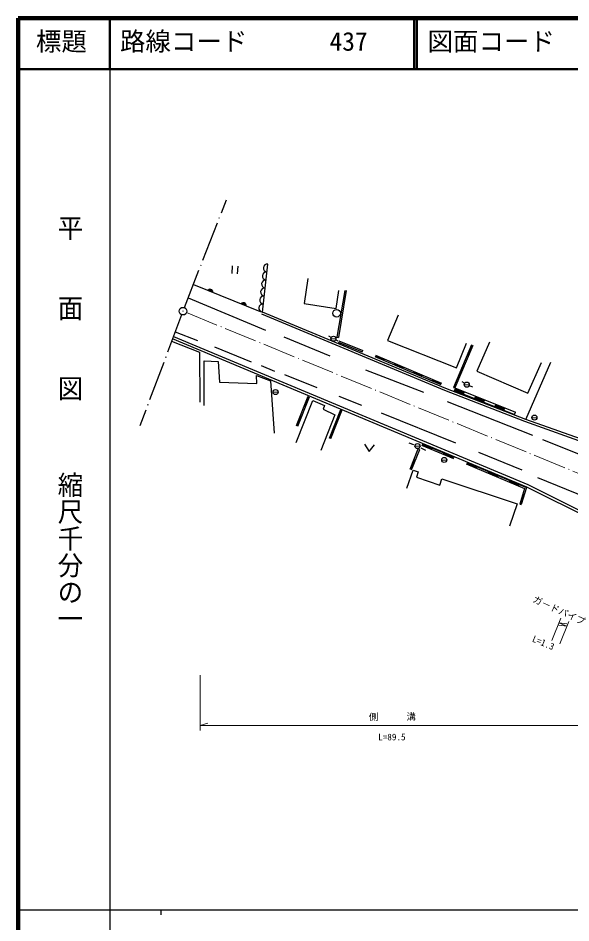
# Model space of a CAD drawing. Units: millimetres, scale not verified. Extents: x 40000 to 680000, y 20000 to 380000.
# Drawn here: x 40000 to 148527, y 202409 to 380000 of the extents above; entities that cross this region are included whole.
import ezdxf
from ezdxf.enums import TextEntityAlignment as Align

# ---------------------------------------------------------------- set-up
doc = ezdxf.new("R2010")
doc.units = ezdxf.units.MM
doc.header["$LTSCALE"] = 1000
doc.linetypes.add('USER1', pattern=[8.199999, 6.452459, -0.806557, 0.134426, -0.806557])
doc.linetypes.add('USER2', pattern=[10, 7.868852, -0.983607, 0.163934, -0.983607])
for name, color, linetype, lineweight in [('M-BGD', 7, 'Continuous', 25), ('M-BGD-EXST', 7, 'Continuous', 25), ('M-BMK', 2, 'Continuous', 13), ('M-BMK-OTRS', 5, 'Continuous', 25), ('M-BMK-SRVR', 3, 'Continuous', 25), ('M-OTRS', 6, 'Continuous', 25), ('M-STR-HTXT', 7, 'Continuous', 13), ('M-STR-STR3', 7, 'Continuous', 25), ('M-TTL', 2, 'Continuous', 140), ('M-TTL-BAND', 7, 'Continuous', 25), ('M-TTL-LINE', 7, 'Continuous', 50)]:
    doc.layers.add(name, color=color, linetype=linetype, lineweight=lineweight)
doc.layers.add('M-TTL-TXT', color=7, linetype='Continuous')
doc.styles.add('@ＭＳ ゴシック', font='')
doc.styles.add('ＭＳ ゴシック', font='')
doc.styles.get('@ＭＳ ゴシック').set_extended_font_data('@MS Gothic')
doc.styles.get('ＭＳ ゴシック').set_extended_font_data('MS Gothic')

msp = doc.modelspace()

# ---------------------------------------------------------------- hatches: boundary and pattern name
at = {"layer": 'M-BGD'}
for points in [[(104120, 326557), (103740, 324259), (104036, 324210), (104416, 326508)], [(103359, 321961), (102979, 319664), (103275, 319615), (103655, 321912)], [(102856, 316407), (105213, 315453), (105326, 315731), (102968, 316685)], [(129026, 315875), (128137, 313787), (128413, 313670), (129302, 315757)], [(110055, 313549), (111906, 312764), (112023, 313040), (110172, 313825)], [(113758, 311979), (115609, 311194), (115726, 311470), (113875, 312255)], [(127248, 311700), (126360, 309612), (126636, 309494), (127524, 311582)], [(117460, 310409), (119312, 309624), (119429, 309900), (117578, 310685)], [(121163, 308839), (123015, 308054), (123132, 308330), (121280, 309115)], [(125562, 306942), (127543, 306150), (127729, 306615), (125747, 307406)], [(96869, 305702), (96103, 303789), (96382, 303677), (97148, 305590)], [(129524, 305358), (131506, 304567), (131691, 305031), (129710, 305823)], [(133487, 303775), (135468, 302983), (135654, 303447), (133672, 304239)], [(103269, 303144), (102526, 301266), (102805, 301155), (103548, 303034)], [(95337, 301876), (94572, 299963), (94850, 299852), (95616, 301765)], [(101782, 299387), (101039, 297509), (101318, 297398), (102061, 299277)], [(119205, 296165), (121296, 295291), (121412, 295568), (119321, 296442)], [(117233, 291333), (118038, 293336), (117759, 293448), (116955, 291445)], [(123387, 294418), (125478, 293544), (125593, 293821), (123503, 294695)], [(127993, 292523), (130072, 291640), (130189, 291916), (128110, 292799)], [(132151, 290756), (134229, 289873), (134347, 290149), (132268, 291032)], [(136309, 288989), (138388, 288105), (138505, 288382), (136426, 289265)], [(139114, 286674), (138469, 284598), (138756, 284509), (139400, 286585)]]:
    msp.add_hatch(color=256, dxfattribs=at).paths.add_polyline_path(points)

# ---------------------------------------------------------------- linework, layer by layer
for p, q in [((82053, 331387), (81940, 329891)), ((83077, 329806), (83189, 331302)), ((96851, 328909), (96184, 323972)), ((102460, 323007), (102963, 326566)), ((104120, 326557), (102599, 317366)), ((104416, 326508), (102895, 317317)), ((96184, 323972), (102460, 323007)), ((123744, 306907), (87860, 321916)), ((114587, 321722), (112535, 316731)), ((70148, 316564), (75581, 314411)), ((70498, 317495), (140043, 288433)), ((101470, 317314), (100998, 317593)), ((101402, 317098), (102399, 317023)), ((102357, 316855), (102785, 316663)), ((102599, 317366), (102895, 317317)), ((102856, 316406), (107570, 314499)), ((102968, 316685), (107683, 314777)), ((112535, 316731), (126094, 311369)), ((126094, 311369), (128060, 316218)), ((132552, 316401), (130052, 310683)), ((75581, 314411), (75697, 304589)), ((107570, 314499), (107683, 314777)), ((129026, 315875), (125472, 307524)), ((129302, 315757), (125748, 307406)), ((76515, 303974), (76514, 312721)), ((76514, 312721), (79286, 312568)), ((79286, 312568), (79556, 308524)), ((110055, 313549), (123015, 308054)), ((110172, 313825), (123132, 308330)), ((139674, 301233), (144560, 312455)), ((140056, 306380), (142759, 312430)), ((86888, 308249), (86822, 309868)), ((86822, 309868), (89557, 308783)), ((130052, 310683), (140056, 306380)), ((79556, 308524), (86888, 308249)), ((89557, 308783), (90292, 298564)), ((125472, 307524), (125748, 307406)), ((125748, 307406), (137635, 302655)), ((127661, 308318), (127161, 308635)), ((127585, 308088), (128582, 308013)), ((128553, 307877), (129197, 307639)), ((90051, 306647), (91048, 306572)), ((96869, 305702), (94572, 299963)), ((97148, 305590), (94850, 299851)), ((139506, 300816), (123744, 306907)), ((125562, 306942), (137449, 302191)), ((94611, 296678), (97864, 304944)), ((97864, 304944), (100163, 303956)), ((100163, 303956), (99893, 303231)), ((102149, 302149), (99443, 295149)), ((99893, 303231), (102149, 302149)), ((103269, 303144), (101039, 297508)), ((103548, 303034), (101318, 297398)), ((137449, 302191), (137635, 302655)), ((153092, 295944), (139506, 300816)), ((140870, 301619), (141868, 301544)), ((108001, 296368), (108896, 294937)), ((108896, 294937), (109995, 296218)), ((117699, 296228), (116749, 296540)), ((116955, 291445), (118564, 295450)), ((117234, 291333), (118842, 295339)), ((117913, 296031), (118910, 295957)), ((118842, 295339), (118564, 295450)), ((119079, 295654), (119970, 295200)), ((119206, 296165), (125478, 293544)), ((119321, 296442), (125594, 293821)), ((123168, 293325), (124165, 293250)), ((116299, 287755), (117572, 291291)), ((117572, 291291), (118546, 290926)), ((127993, 292523), (139422, 287666)), ((128110, 292799), (139788, 287836)), ((118546, 290926), (118221, 289880)), ((118221, 289880), (122781, 288336)), ((122781, 288336), (123173, 289550)), ((123173, 289550), (137983, 284652)), ((139788, 287836), (138756, 284509)), ((140043, 288433), (153770, 281595)), ((139422, 287666), (138469, 284598)), ((137983, 284652), (136471, 280270)), ((138469, 284598), (138756, 284509))]:
    msp.add_line(p, q, dxfattribs=at)
for centre in [(101901, 317060), (128084, 308050), (90549, 306609), (141369, 301582), (118411, 295994), (123666, 293287)]:
    msp.add_circle(centre, 500, dxfattribs=at)
at = {"layer": 'M-BGD-EXST'}
msp.add_circle((102525, 322064), 750, dxfattribs=at)
at = {"layer": 'M-BMK', "linetype": 'USER1'}
msp.add_line((73066, 322198), (164192, 284817), dxfattribs=at)
at = {"layer": 'M-BMK-OTRS'}
for p, q in [((74424, 327733), (87552, 322400)), ((77418, 326754), (77549, 326809)), ((78097, 326565), (77541, 326790)), ((77549, 326809), (77664, 326827)), ((77656, 326808), (78027, 326658)), ((77664, 326827), (77790, 326819)), ((77790, 326819), (77938, 326759)), ((77243, 326588), (77325, 326684)), ((78169, 326211), (77243, 326588)), ((78155, 326282), (77302, 326628)), ((77325, 326684), (77418, 326754)), ((77344, 326676), (78159, 326345)), ((78163, 326408), (77385, 326724)), ((77463, 326757), (78130, 326486)), ((77938, 326759), (78034, 326676)), ((78034, 326676), (78105, 326583)), ((78105, 326583), (78159, 326453)), ((78159, 326453), (78177, 326338)), ((78177, 326338), (78169, 326211)), ((83807, 323921), (83889, 324017)), ((84733, 323545), (83807, 323921)), ((84719, 323615), (83867, 323962)), ((83889, 324017), (83982, 324087)), ((83908, 324010), (84723, 323678)), ((84727, 323742), (83949, 324058)), ((83982, 324087), (84113, 324142)), ((84027, 324091), (84694, 323820)), ((84661, 323898), (84105, 324124)), ((84113, 324142), (84228, 324160)), ((84220, 324142), (84591, 323991)), ((84228, 324160), (84354, 324152)), ((84354, 324152), (84502, 324092)), ((84502, 324092), (84599, 324010)), ((84599, 324010), (84669, 323916)), ((84669, 323916), (84724, 323786)), ((84724, 323786), (84742, 323671)), ((84742, 323671), (84733, 323545)), ((123960, 307284), (87962, 322289)), ((139884, 287947), (70318, 317018)), ((139674, 301233), (123960, 307284)), ((153327, 296396), (139674, 301233)), ((153635, 281097), (139884, 287947))]:
    msp.add_line(p, q, dxfattribs=at)
at = {"layer": 'M-BMK-SRVR'}
msp.add_circle((72371, 322478), 750, dxfattribs=at)
at = {"layer": 'M-OTRS', "linetype": 'USER2'}
for p, q in [((72644, 323177), (80913, 344340)), ((72107, 321776), (63914, 299973))]:
    msp.add_line(p, q, dxfattribs=at)
at = {"layer": 'M-OTRS'}
for radius in [31.3, 25, 18.8, 12.5, 6.3]:
    msp.add_circle((72371, 322478), radius, dxfattribs=at)
at = {"layer": 'M-STR-HTXT'}
for p, q in [((144802, 257845), (146543, 262241)), ((146175, 261312), (147735, 260657)), ((146175, 261312), (147720, 261118)), ((148103, 261586), (146362, 257190)), ((147735, 260657), (146189, 260850)), ((75751, 251048), (75751, 240179)), ((75751, 241179), (77251, 241599)), ((75751, 241179), (154285, 241179))]:
    msp.add_line(p, q, dxfattribs=at)
at = {"layer": 'M-STR-STR3'}
for p, q in [((87962, 322289), (89024, 331732)), ((73395, 325119), (88588, 318746)), ((70858, 318452), (75201, 316741)), ((92151, 317421), (101184, 313743)), ((78542, 315494), (85785, 312534)), ((87712, 311798), (90352, 310708)), ((108200, 310943), (119585, 306571)), ((92290, 310057), (98640, 307495)), ((102975, 305804), (107413, 304026)), ((124255, 304726), (140999, 298137)), ((111252, 302501), (125860, 296615)), ((142969, 297285), (153259, 293146)), ((130359, 294780), (138888, 291343)), ((141944, 289858), (151475, 285976))]:
    msp.add_line(p, q, dxfattribs=at)
for centre in [(88935, 330945), (88581, 327797), (88758, 329371), (88404, 326223), (88227, 324649), (88050, 323075)]:
    msp.add_arc(centre, 792, 83.5817, 263.5817, dxfattribs=at)
at = {"layer": 'M-TTL'}
for p, q in [((40000, 380000), (40000, 20000)), ((680000, 380000), (40000, 380000))]:
    msp.add_line(p, q, dxfattribs=at)
at = {"layer": 'M-TTL-BAND'}
for p, q in [((58000, 370000), (58000, 20000)), ((40000, 205000), (579000, 205000)), ((68000, 205000), (68000, 204000))]:
    msp.add_line(p, q, dxfattribs=at)
at = {"layer": 'M-TTL-LINE'}
for p, q in [((58000, 380000), (58000, 370000)), ((117750, 380000), (117750, 370000)), ((118250, 380000), (118250, 370000)), ((40000, 370000), (680000, 370000))]:
    msp.add_line(p, q, dxfattribs=at)

# ---------------------------------------------------------------- texts
at = {"layer": 'M-STR-HTXT', "style": 'ＭＳ ゴシック'}
for s, rotation, p in [('ガ－ドパイプ', 335.3, (140748, 265102)), ('L=1.3', 337, (140638, 257310)), ('側\u3000\u3000\u3000溝', 0.4, (108863, 241773)), ('L=89.5', 0.4, (110693, 237819))]:
    msp.add_text(s, height=1320, rotation=rotation, dxfattribs=at).set_placement(p, align=Align.BOTTOM_LEFT)
at = {"layer": 'M-TTL-BAND', "style": '@ＭＳ ゴシック', "width": 1.05}
for s, p in [('平\u3000\u3000面\u3000\u3000図', (47277, 341475)), ('縮尺千分の一', (47277, 291030))]:
    msp.add_text(s, height=3666, rotation=270, dxfattribs=at).set_placement(p, align=Align.BOTTOM_LEFT)
at = {"layer": 'M-TTL-TXT', "style": 'ＭＳ ゴシック'}
for s, p in [('標題', (43500, 372500)), ('路線コード', (60000, 372500)), ('437', (101142, 372500)), ('図面コード', (120380, 372500))]:
    msp.add_text(s, height=3666, dxfattribs=at).set_placement(p, align=Align.BOTTOM_LEFT)

doc.saveas('drawing.dxf')
